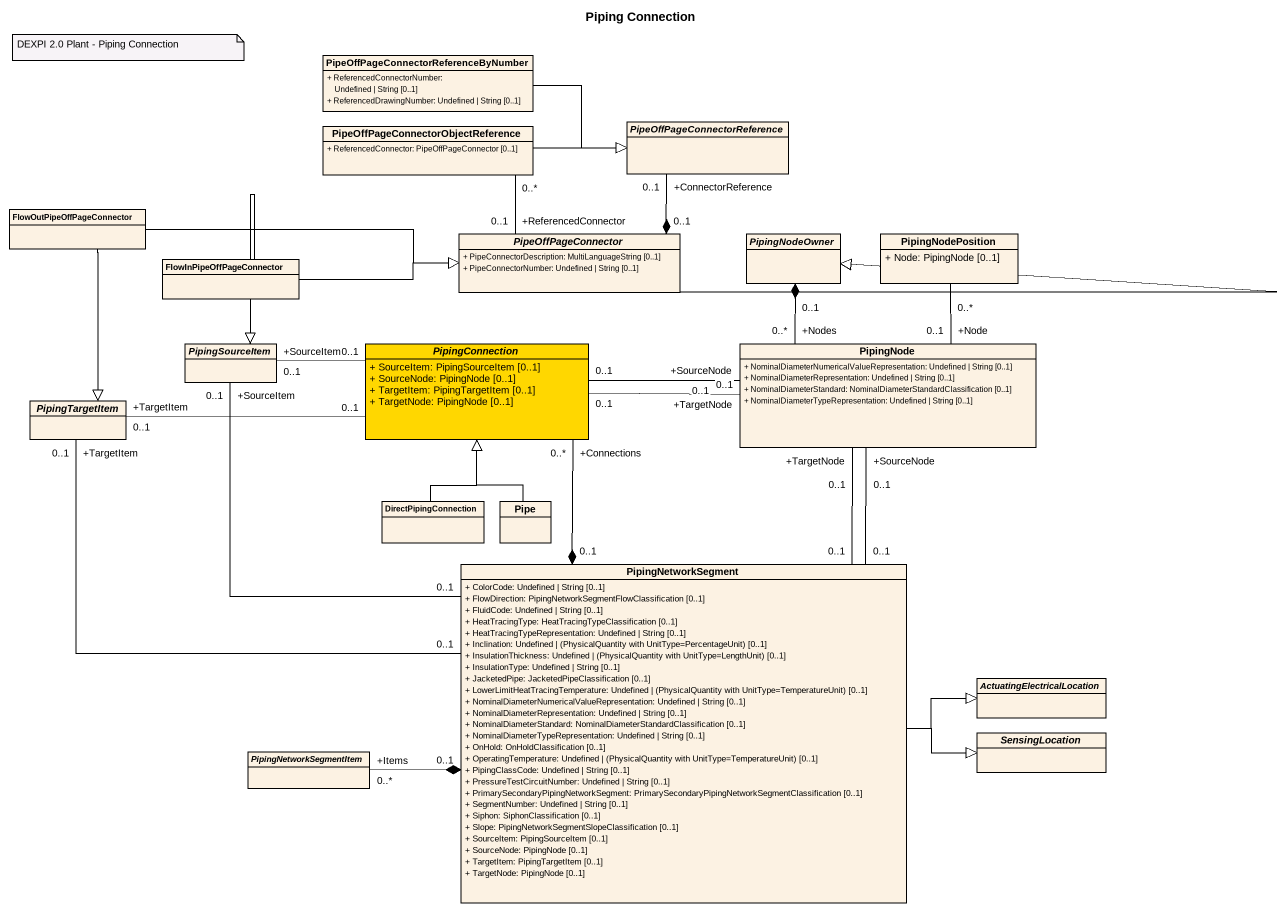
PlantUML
@startuml
title Piping Connection
hide circle
hide empty members
skinparam classAttributeIconSize 0
class "PipeOffPageConnectorReferenceByNumber" as PipeOffPageConnectorReferenc {
  + ReferencedConnectorNumber: Undefined | String [0..1]
  + ReferencedDrawingNumber: Undefined | String [0..1]
}
class "PipeOffPageConnectorObjectReference" as PipeOffPageConnectorObjectRe {
  + ReferencedConnector: PipeOffPageConnector [0..1]
}
abstract class "PipeOffPageConnectorReference" as PipeOffPageConnectorReferenc_2
class FlowOutPipeOffPageConnector
class FlowInPipeOffPageConnector
abstract class PipeOffPageConnector {
  + PipeConnectorDescription: MultiLanguageString [0..1]
  + PipeConnectorNumber: Undefined | String [0..1]
}
abstract class PipingNodeOwner
class PipingNodePosition {
  + Node: PipingNode [0..1]
}
abstract class PipingSourceItem
abstract class PipingConnection #FFD700 {
  + SourceItem: PipingSourceItem [0..1]
  + SourceNode: PipingNode [0..1]
  + TargetItem: PipingTargetItem [0..1]
  + TargetNode: PipingNode [0..1]
}
class PipingNode {
  + NominalDiameterNumericalValueRepresentation: Undefined | String [0..1]
  + NominalDiameterRepresentation: Undefined | String [0..1]
  + NominalDiameterStandard: NominalDiameterStandardClassification [0..1]
  + NominalDiameterTypeRepresentation: Undefined | String [0..1]
}
abstract class PipingTargetItem
class DirectPipingConnection
class Pipe
class PipingNetworkSegment {
  + ColorCode: Undefined | String [0..1]
  + FlowDirection: PipingNetworkSegmentFlowClassification [0..1]
  + FluidCode: Undefined | String [0..1]
  + HeatTracingType: HeatTracingTypeClassification [0..1]
  + HeatTracingTypeRepresentation: Undefined | String [0..1]
  {field} + Inclination: Undefined | (PhysicalQuantity with UnitType=PercentageUnit) [0..1]
  {field} + InsulationThickness: Undefined | (PhysicalQuantity with UnitType=LengthUnit) [0..1]
  + InsulationType: Undefined | String [0..1]
  + JacketedPipe: JacketedPipeClassification [0..1]
  {field} + LowerLimitHeatTracingTemperature: Undefined | (PhysicalQuantity with UnitType=TemperatureUnit) [0..1]
  + NominalDiameterNumericalValueRepresentation: Undefined | String [0..1]
  + NominalDiameterRepresentation: Undefined | String [0..1]
  + NominalDiameterStandard: NominalDiameterStandardClassification [0..1]
  + NominalDiameterTypeRepresentation: Undefined | String [0..1]
  + OnHold: OnHoldClassification [0..1]
  {field} + OperatingTemperature: Undefined | (PhysicalQuantity with UnitType=TemperatureUnit) [0..1]
  + PipingClassCode: Undefined | String [0..1]
  + PressureTestCircuitNumber: Undefined | String [0..1]
  + PrimarySecondaryPipingNetworkSegment: PrimarySecondaryPipingNetworkSegmentClassification [0..1]
  + SegmentNumber: Undefined | String [0..1]
  + Siphon: SiphonClassification [0..1]
  + Slope: PipingNetworkSegmentSlopeClassification [0..1]
  + SourceItem: PipingSourceItem [0..1]
  + SourceNode: PipingNode [0..1]
  + TargetItem: PipingTargetItem [0..1]
  + TargetNode: PipingNode [0..1]
}
abstract class ActuatingElectricalLocation
abstract class PipingNetworkSegmentItem
abstract class SensingLocation
PipeOffPageConnectorReferenc -right-|> PipeOffPageConnectorReferenc_2
PipeOffPageConnectorObjectRe -right-|> PipeOffPageConnectorReferenc_2
PipeOffPageConnectorObjectRe "0..*" -- "+ReferencedConnector\n0..1" PipeOffPageConnector
FlowOutPipeOffPageConnector -right-|> PipeOffPageConnector
FlowOutPipeOffPageConnector --|> PipingTargetItem
FlowInPipeOffPageConnector -right-|> PipeOffPageConnector
FlowInPipeOffPageConnector --|> PipingSourceItem
PipeOffPageConnector "0..1" *-up- "+ConnectorReference\n0..1" PipeOffPageConnectorReferenc_2
PipeOffPageConnector -right-|> PipingNodeOwner
PipingNodeOwner "0..1" *-- "+Nodes\n0..*" PipingNode
PipingNodePosition "0..*" -- "+Node\n0..1" PipingNode
PipingConnection "0..1" -left- "+SourceItem\n0..1" PipingSourceItem
PipingConnection "0..1" -right- "+TargetNode\n0..1" PipingNode
PipingConnection "0..1" -right- "+SourceNode\n0..1" PipingNode
PipingConnection "0..1" -left- "+TargetItem\n0..1" PipingTargetItem
DirectPipingConnection -up-|> PipingConnection
Pipe -up-|> PipingConnection
PipingNetworkSegment "0..1" -up- "+SourceItem\n0..1" PipingSourceItem
PipingNetworkSegment "0..1" *-up- "+Connections\n0..*" PipingConnection
PipingNetworkSegment "0..1" -up- "+TargetNode\n0..1" PipingNode
PipingNetworkSegment "0..1" -up- "+SourceNode\n0..1" PipingNode
PipingNetworkSegment "0..1" -left- "+TargetItem\n0..1" PipingTargetItem
PipingNetworkSegment -right-|> ActuatingElectricalLocation
PipingNetworkSegment "0..1" *-left- "+Items\n0..*" PipingNetworkSegmentItem
PipingNetworkSegment -right-|> SensingLocation
note as N1
  DEXPI 2.0 Plant - Piping Connection
end note
@enduml
